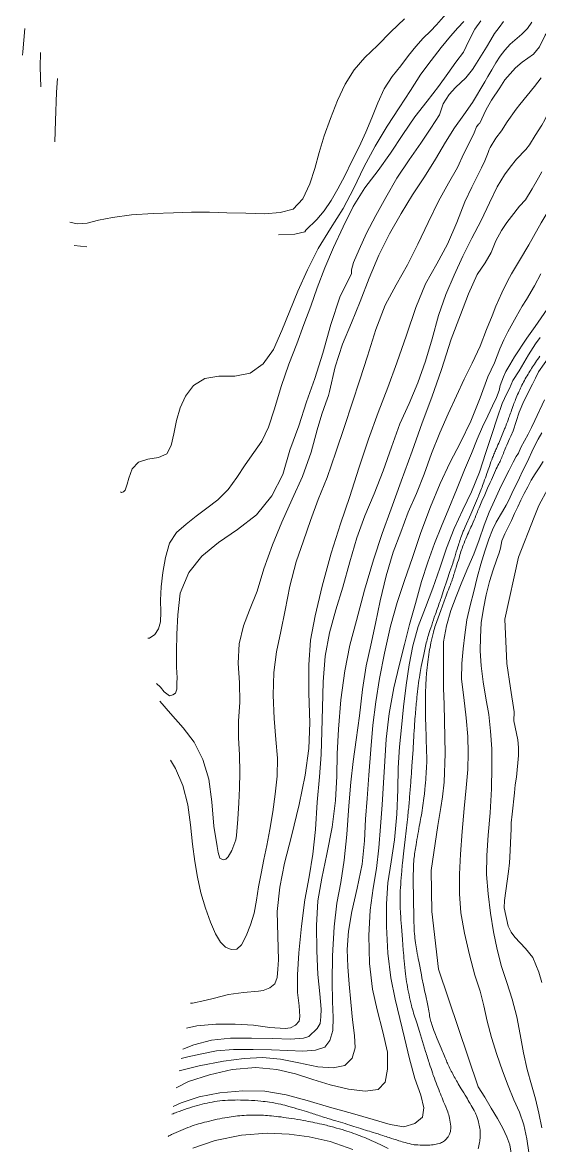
# Model space of a CAD drawing. Header units: inches. Extents: x 115425 to 116786, y 150085 to 152399.
# Drawn here: x 115425 to 115495.9, y 152058.3 to 152212.3 of the extents above; entities that cross this region are included whole.
import ezdxf

# ---------------------------------------------------------------- set-up
doc = ezdxf.new("R2010")
doc.units = ezdxf.units.IN
doc.header["$MEASUREMENT"] = 0
doc.layers.add('Contour', color=7, linetype='Continuous', lineweight=0, true_color=0xbed2ff)

msp = doc.modelspace()

# ---------------------------------------------------------------- linework, layer by layer
at = {"layer": 'Contour'}
msp.add_line((115432.07, 152181.75), (115433.82, 152181.53), dxfattribs=at)
for points in [[(115460.11, 152183.19), (115462.35, 152183.28), (115463.7, 152183.59), (115463.84, 152183.83), (115465.35, 152185.31), (115466.36, 152186.48), (115467.3, 152187.88), (115468.22, 152189.51), (115469.19, 152191.3), (115470.17, 152193.31), (115471.18, 152195.27), (115472.08, 152197.27), (115472.88, 152199.25), (115473.73, 152201.28), (115474.6, 152203.21), (115475.7, 152204.89), (115476.88, 152206.37), (115477.92, 152207.77), (115478.95, 152209.03), (115479.96, 152210.14), (115480.94, 152211.11), (115481.75, 152212), (115483.07, 152213.46)], [(115431.47, 152184.91), (115432.47, 152184.69), (115433.87, 152184.8), (115435.39, 152185.2), (115437.33, 152185.59), (115439.93, 152185.92), (115442.89, 152186.11), (115445.71, 152186.21), (115448.18, 152186.28), (115450.65, 152186.29), (115453, 152186.23), (115455.62, 152186.15), (115458.17, 152186.08), (115460.33, 152186.27), (115462.09, 152186.71), (115463.44, 152188.15), (115464.41, 152190.17), (115465.07, 152192.31), (115465.69, 152194.47), (115466.36, 152196.76), (115467.21, 152199.16), (115468.19, 152201.59), (115469.25, 152203.85), (115470.46, 152205.81), (115471.93, 152207.5), (115473.68, 152209.17), (115475.52, 152211.02), (115477.38, 152212.82)], [(115438.42, 152147.95), (115438.57, 152147.87), (115438.84, 152147.95), (115439.05, 152148.16), (115439.34, 152149), (115439.55, 152149.83), (115440.01, 152151.12), (115440.87, 152152.02), (115442.17, 152152.45), (115443.63, 152152.66), (115444.76, 152153.18), (115445.37, 152154.28), (115445.75, 152155.91), (115446.12, 152157.73), (115446.63, 152159.47), (115447.36, 152161.08), (115448.44, 152162.54), (115449.97, 152163.5), (115451.92, 152163.79), (115454.12, 152163.79), (115456.23, 152164.23), (115458, 152165.48), (115459.4, 152167.47), (115460.54, 152170.06), (115461.63, 152172.79), (115462.76, 152175.48), (115464.08, 152178.37), (115465.54, 152181.31), (115467.21, 152184.05), (115468.95, 152186.78), (115470.43, 152189.61), (115471.81, 152192.47), (115473.36, 152195.36), (115475.01, 152198.09), (115476.65, 152200.59), (115478.2, 152203), (115479.63, 152205.22), (115481.06, 152207.1), (115482.43, 152208.9), (115483.67, 152210.44), (115484.71, 152211.58), (115485.53, 152212.44)], [(115442.19, 152127.89), (115442.41, 152127.88), (115443.14, 152128.4), (115443.65, 152129.16), (115443.93, 152130.14), (115443.96, 152131.43), (115443.89, 152133.11), (115443.99, 152134.92), (115444.25, 152136.88), (115444.61, 152138.96), (115445.14, 152140.89), (115446.09, 152142.36), (115447.44, 152143.52), (115448.81, 152144.59), (115450.26, 152145.69), (115451.77, 152146.83), (115453.17, 152148.26), (115454.38, 152149.92), (115455.51, 152151.65), (115456.71, 152153.33), (115457.82, 152154.91), (115458.73, 152156.8), (115459.57, 152159.34), (115460.47, 152162.41), (115461.53, 152165.47), (115462.6, 152168.25), (115463.59, 152170.88), (115464.55, 152173.39), (115465.41, 152175.91), (115466.46, 152178.67), (115467.66, 152181.47), (115468.96, 152184.29), (115470.36, 152187.08), (115471.95, 152189.63), (115473.75, 152192), (115475.47, 152194.41), (115477.15, 152196.94), (115478.8, 152199.35), (115480.48, 152201.52), (115482.03, 152203.52), (115483.32, 152205.3), (115484.43, 152206.89), (115485.46, 152208.25), (115486.21, 152209.81), (115487.02, 152211.41), (115487.85, 152212.55)], [(115443.35, 152121.66), (115443.9, 152121.14), (115444.43, 152120.54), (115445.14, 152119.99), (115445.61, 152120.09), (115445.98, 152120.32), (115446.15, 152120.9), (115446.17, 152121.76), (115446.18, 152122.45), (115446.12, 152123.92), (115446.1, 152126.06), (115446.15, 152128.43), (115446.27, 152131.06), (115446.63, 152134.04), (115447.8, 152136.87), (115449.6, 152139.11), (115451.85, 152141.01), (115454.45, 152142.77), (115457.08, 152144.81), (115459.19, 152147.39), (115460.7, 152150.32), (115461.67, 152153.67), (115462.88, 152157.02), (115463.96, 152160.29), (115465.08, 152163.5), (115466.18, 152166.95), (115467.29, 152170.91), (115468.52, 152174.63), (115470.11, 152177.91), (115470.12, 152178.38), (115470.37, 152179.38), (115471.16, 152181.16), (115472.18, 152183.42), (115473.46, 152185.82), (115474.82, 152188.3), (115476.35, 152190.97), (115478.01, 152193.47), (115479.6, 152195.77), (115481.01, 152197.82), (115482.16, 152199.63), (115482.67, 152201.17), (115483.53, 152202.44), (115484.37, 152203.41), (115485.81, 152204.7), (115486.72, 152205.88), (115487.03, 152206.36), (115488.64, 152208.92), (115489.21, 152209.93), (115489.74, 152210.81), (115490.35, 152211.64), (115490.97, 152212.44)], [(115494.86, 152212.37), (115494.24, 152211.48), (115493.49, 152210.73), (115491.86, 152209.33), (115491.16, 152208.51), (115490.49, 152207.67), (115489.91, 152206.76), (115489.34, 152205.84), (115488.79, 152204.92), (115488.42, 152204.16), (115486.72, 152201.32), (115485.53, 152199.63), (115484.25, 152197.87), (115482.99, 152195.91), (115481.63, 152193.59), (115480.13, 152191.15), (115478.49, 152188.69), (115476.94, 152186.11), (115475.34, 152183.33), (115473.84, 152180.41), (115472.53, 152177.23), (115471.31, 152174.06), (115470.11, 152171.13), (115468.88, 152168.18), (115467.87, 152165.1), (115467.1, 152161.7), (115466.96, 152161.16), (115466.6, 152160.16), (115466.02, 152158.61), (115465.38, 152156.45), (115464.57, 152153.37), (115463.41, 152150.05), (115461.99, 152146.93), (115460.55, 152143.8), (115459.26, 152140.68), (115458.1, 152137.39), (115457.17, 152134.34), (115456.1, 152131.71), (115455.29, 152129.55), (115454.72, 152127.1), (115454.57, 152124.46), (115454.76, 152121.75), (115454.79, 152119.1), (115454.62, 152116.52), (115454.63, 152114.22), (115454.75, 152111.88), (115454.78, 152109.48), (115454.73, 152107.31), (115454.66, 152105.32), (115454.54, 152103.07), (115454.35, 152100.82), (115454.23, 152100.21), (115453.7, 152098.76), (115453.19, 152097.89), (115452.89, 152097.58), (115452.51, 152097.5), (115452.07, 152097.73), (115451.8, 152098.49), (115451.68, 152099.32), (115451.22, 152102.12), (115450.93, 152105.44), (115450.52, 152108.54), (115449.7, 152111.25), (115448.54, 152113.61), (115447, 152115.6), (115445.26, 152117.57), (115443.8, 152119.23)], [(115487.65, 152198.39), (115488.57, 152200.36), (115489.33, 152201.67), (115490.45, 152203.34), (115491.15, 152204.44), (115492.6, 152206.11), (115493.53, 152206.85), (115495.07, 152207.96), (115495.9, 152208.98), (115496.66, 152210.58), (115497.4, 152211.6), (115498.54, 152212.73), (115499.37, 152213.09), (115500, 152213.14)], [(115425.29, 152211.49), (115425.02, 152208.28), (115424.97, 152207.85)], [(115427.44, 152208.21), (115427.4, 152206.2), (115427.49, 152203.49)], [(115492.75, 152193.55), (115494.04, 152194.88), (115494.51, 152195.55), (115495.3, 152196.79), (115496.22, 152198.24), (115496.64, 152198.97), (115497.28, 152200.28), (115497.98, 152201.97), (115498.85, 152204.21), (115499.63, 152205.39), (115500, 152205.74)], [(115429.76, 152204.65), (115429.64, 152202.75), (115429.49, 152198.83), (115429.4, 152195.95)], [(115496.11, 152204.7), (115495.23, 152203.52), (115493.18, 152201.08), (115492.69, 152200.43), (115491.45, 152198.7), (115490.67, 152197.47), (115489.93, 152196.47), (115489.14, 152195.16), (115488.98, 152194.9), (115488.86, 152194.48), (115488.42, 152193.35), (115487.95, 152192.39), (115487.34, 152191.2), (115486.62, 152189.71), (115485.67, 152187.73), (115484.57, 152184.89), (115483.28, 152181.89), (115481.81, 152179.23), (115480.28, 152176.49), (115478.92, 152173.22), (115477.64, 152169.42), (115476.34, 152165.64), (115475.09, 152162.24), (115473.75, 152158.85), (115472.42, 152155.18), (115471.12, 152151.19), (115469.87, 152147.33), (115468.59, 152143.56), (115467.31, 152139.54), (115466.1, 152135.02), (115465.11, 152130.94), (115464.5, 152127.6), (115464.24, 152124.22), (115464.27, 152120.32), (115464.39, 152116.28), (115464.28, 152112.76), (115463.76, 152109.08), (115462.92, 152105.07), (115461.87, 152100.73), (115460.92, 152097.04), (115460.28, 152093.73), (115459.93, 152090.41), (115460, 152087.02), (115460.09, 152083.78), (115459.99, 152082.48), (115459.9, 152081.33), (115459.6, 152080.49), (115458.93, 152079.92), (115457.99, 152079.56), (115457.36, 152079.46), (115455.29, 152079.27), (115453.24, 152079.02), (115451.3, 152078.52), (115449.99, 152078.2), (115448.28, 152077.84), (115448.04, 152077.82)], [(115487.6, 152198.39), (115487.26, 152197.99), (115486.92, 152197.17), (115486.36, 152195.93), (115485.54, 152194.35), (115484.63, 152192.42), (115483.43, 152190.29), (115482.06, 152187.8), (115480.64, 152184.89), (115479.21, 152181.91), (115477.78, 152179.08), (115476.22, 152176.34), (115474.71, 152173.56), (115473.45, 152170.19), (115472.31, 152166.55), (115471.24, 152163.3), (115470.21, 152160.1), (115469.16, 152156.91), (115467.97, 152153.39), (115466.75, 152149.91), (115465.53, 152146.88), (115464.48, 152144.02), (115463.54, 152141.25), (115462.53, 152138.36), (115461.65, 152135.03), (115461.02, 152131.74), (115460.41, 152128.79), (115459.82, 152125.99), (115459.47, 152123.16), (115459.38, 152120.07), (115459.48, 152116.85), (115459.75, 152114), (115459.94, 152111.44), (115459.9, 152108.97), (115459.65, 152106.51), (115459.3, 152104.05), (115458.92, 152101.64), (115458.51, 152099.43), (115458.1, 152097.51), (115457.7, 152095.63), (115457.35, 152093.79), (115457.06, 152091.96), (115456.77, 152090.17), (115456.27, 152088.55), (115455.66, 152087.05), (115455.03, 152085.85), (115454.38, 152085.23), (115453.59, 152085.17), (115452.83, 152085.5), (115452.14, 152086.19), (115451.46, 152087.34), (115450.75, 152088.95), (115450.09, 152090.85), (115449.45, 152092.98), (115449, 152095.11), (115448.63, 152097.27), (115448.32, 152099.64), (115448.03, 152102.27), (115447.65, 152105.03), (115446.98, 152107.68), (115445.95, 152109.99), (115445.29, 152111.17)], [(115492.75, 152193.55), (115491.88, 152192.48), (115491.08, 152191.4), (115490.1, 152189.78), (115489.06, 152187.6), (115487.9, 152185.16), (115486.64, 152182.75), (115485.4, 152180.26), (115484.21, 152177.64), (115483.06, 152174.99), (115482.05, 152172.11), (115481.16, 152168.94), (115480.24, 152165.85), (115479.21, 152162.88), (115478, 152160.07), (115476.76, 152157.27), (115475.6, 152154.08), (115474.45, 152150.81), (115473.23, 152147.68), (115471.96, 152144.64), (115470.85, 152141.64), (115469.88, 152138.33), (115468.93, 152134.89), (115467.97, 152131.78), (115467.09, 152128.62), (115466.49, 152125.42), (115466.21, 152121.91), (115466.14, 152118.31), (115466.04, 152115.07), (115465.93, 152111.95), (115465.7, 152108.87), (115465.42, 152105.38), (115465.15, 152101.63), (115464.8, 152098.27), (115464.29, 152095.15), (115463.71, 152092.02), (115463.23, 152088.4), (115462.89, 152084.74), (115462.7, 152081.7), (115462.7, 152079.28), (115462.92, 152077.44), (115463.01, 152076), (115462.92, 152075.35), (115462.44, 152074.83), (115461.76, 152074.44), (115461, 152074.37), (115458.91, 152074.5), (115456.65, 152074.79), (115454.16, 152074.96), (115451.52, 152074.94), (115448.89, 152074.71), (115447.46, 152074.4)], [(115496.21, 152191.84), (115495.74, 152191), (115494.91, 152189.48), (115493.97, 152187.98), (115493.14, 152187.1), (115492.08, 152185.71), (115491.42, 152184.86), (115490.67, 152183.78), (115489.93, 152182.37), (115489.27, 152180.77), (115488.46, 152179.37), (115487.34, 152177.73), (115486.14, 152175.11), (115485.05, 152172.24), (115483.77, 152168.9), (115482.45, 152164.74), (115481.13, 152160.95), (115479.82, 152157.4), (115478.41, 152153.53), (115476.93, 152149.41), (115475.57, 152145.63), (115474.31, 152142.25), (115473.13, 152138.63), (115471.9, 152134.47), (115470.79, 152130.32), (115469.89, 152126.94), (115469.21, 152123.39), (115468.65, 152119.42), (115468.31, 152115.38), (115468.15, 152112), (115468.1, 152108.94), (115467.92, 152105.62), (115467.46, 152101.96), (115466.73, 152098.28), (115466.02, 152094.99), (115465.51, 152091.85), (115465.32, 152088.48), (115465.36, 152084.99), (115465.49, 152081.75), (115465.75, 152079.11), (115465.93, 152076.99), (115465.91, 152075.97), (115465.8, 152075.03), (115465.38, 152074.37), (115464.25, 152073.25), (115463.53, 152073.01), (115461.72, 152072.89), (115459.31, 152072.98), (115456.4, 152073.03), (115453.51, 152073.03), (115450.91, 152072.76), (115448.5, 152072.12), (115446.97, 152071.53)], [(115489.92, 152173.39), (115490.75, 152175.25), (115491.52, 152176.83), (115492.08, 152177.86), (115493.16, 152179.65), (115494.44, 152181.8), (115495.06, 152182.94), (115496.13, 152184.84), (115497.52, 152187.11), (115498, 152187.87), (115499.31, 152190.23), (115500, 152191.51)], [(115496.06, 152177.84), (115495.21, 152176.21), (115494.1, 152174.32), (115493.54, 152173.42), (115492.68, 152171.94), (115491.57, 152169.87), (115491, 152168.81), (115490.47, 152167.54), (115489.73, 152165.65), (115488.8, 152163.7), (115487.77, 152160.82), (115486.5, 152157.66), (115485.04, 152154.72), (115483.6, 152151.91), (115482.27, 152149.11), (115480.94, 152145.9), (115479.63, 152142.37), (115478.48, 152138.96), (115477.4, 152135.8), (115476.36, 152132.77), (115475.44, 152129.52), (115474.65, 152125.82), (115473.97, 152122.33), (115473.44, 152119.13), (115473.02, 152115.96), (115472.74, 152112.62), (115472.48, 152109.08), (115472.27, 152105.91), (115472.05, 152103.07), (115471.89, 152100.07), (115471.56, 152096.91), (115470.87, 152093.58), (115470.16, 152090.4), (115469.68, 152087.69), (115469.51, 152085.19), (115469.6, 152082.79), (115469.81, 152080.45), (115470, 152077.98), (115470.23, 152075.54), (115470.52, 152073.38), (115470.63, 152071.7), (115470.22, 152070.28), (115469.2, 152069.28), (115467.61, 152068.94), (115465.47, 152069.12), (115462.9, 152069.64), (115460.39, 152070.15), (115457.92, 152070.38), (115455.38, 152070.25), (115452.55, 152069.88), (115449.22, 152069.22), (115446.47, 152068.56)], [(115497.35, 152173.57), (115495.32, 152170.64), (115494.18, 152169.02), (115492.45, 152166.48), (115491.81, 152165.37), (115491.28, 152164.45), (115490.97, 152163.7), (115490.52, 152162.55), (115490.35, 152161.86), (115490, 152160.9), (115489.47, 152159.72), (115488.79, 152158.38), (115488.06, 152156.88), (115487.37, 152155.18), (115486.55, 152153.22), (115485.59, 152150.96), (115484.51, 152148.23), (115483.44, 152145.66), (115482.47, 152143.22), (115481.51, 152140.85), (115480.57, 152138.31), (115479.7, 152135.64), (115478.87, 152132.63), (115478.07, 152129.74), (115477.38, 152127.02), (115476.67, 152124.14), (115475.92, 152121.06), (115475.28, 152117.57), (115474.88, 152114.02), (115474.68, 152111.01), (115474.52, 152108.04), (115474.32, 152105.01), (115474.08, 152102.05), (115473.86, 152099.11), (115473.52, 152096.3), (115473.06, 152093.58), (115472.68, 152090.57), (115472.5, 152087.13), (115472.6, 152083.25), (115472.98, 152079.75), (115473.64, 152076.9), (115474.42, 152073.91), (115475.03, 152071.13), (115475.07, 152068.78), (115474.72, 152067.01), (115473.78, 152066), (115471.99, 152065.77), (115469.69, 152066.04), (115467.2, 152066.62), (115464.82, 152067.36), (115462.42, 152068.13), (115459.87, 152068.72), (115456.97, 152068.99), (115453.72, 152068.71), (115450.64, 152068.01), (115447.75, 152067.09), (115446.08, 152066.23)], [(115489.92, 152173.39), (115489.4, 152172.09), (115488.61, 152170.21), (115487.74, 152167.92), (115486.67, 152165.59), (115485.58, 152163.42), (115484.51, 152161.11), (115483.39, 152158.63), (115482.23, 152156.05), (115481.09, 152153.21), (115480.08, 152150.35), (115479.02, 152147.7), (115477.9, 152145.15), (115476.86, 152142.44), (115475.82, 152139.67), (115474.86, 152136.41), (115474.05, 152132.98), (115473.4, 152129.91), (115472.76, 152126.91), (115472.12, 152124.07), (115471.61, 152120.83), (115471.21, 152117.21), (115470.75, 152113.96), (115470.34, 152110.99), (115470.03, 152108.12), (115469.75, 152104.89), (115469.45, 152100.98), (115469.09, 152097.42), (115468.64, 152094.38), (115468.12, 152091.52), (115467.74, 152088.28), (115467.49, 152084.33), (115467.44, 152080.81), (115467.5, 152078.06), (115467.61, 152075.87), (115467.54, 152074.06), (115467.15, 152072.7), (115466.44, 152071.81), (115465.15, 152071.38), (115463.42, 152071.24), (115461.36, 152071.34), (115459.14, 152071.45), (115456.63, 152071.47), (115453.93, 152071.46), (115451.58, 152071.29), (115449.57, 152070.9), (115447.64, 152070.49), (115446.75, 152070.22)], [(115492.27, 152156.33), (115493.13, 152158.89), (115493.77, 152160.36), (115494.92, 152162.69), (115495.34, 152163.55), (115495.78, 152164.42), (115497.32, 152166.59), (115497.97, 152167.43), (115498.63, 152168.29), (115500, 152170.45)], [(115495.99, 152169.1), (115495.37, 152168.24), (115494.41, 152166.75), (115493.1, 152164.53), (115492.26, 152163.22), (115491.78, 152162.12), (115491.43, 152161.43), (115490.8, 152160.04), (115490.11, 152158.04), (115489.34, 152155.82), (115488.54, 152153.36), (115487.66, 152150.63), (115486.59, 152147.97), (115485.36, 152145.49), (115484.18, 152142.92), (115483.13, 152140.23), (115482.24, 152137.46), (115481.28, 152134.73), (115480.24, 152132.1), (115479.27, 152129.5), (115478.53, 152126.81), (115478.02, 152124.22), (115477.6, 152121.42), (115477.24, 152118.45), (115476.97, 152115.63), (115476.68, 152112.97), (115476.5, 152110.08), (115476.46, 152107.11), (115476.35, 152103.76), (115476.03, 152100.24), (115475.54, 152097.2), (115475.1, 152094.33), (115474.92, 152091.46), (115474.91, 152088.34), (115475.08, 152084.7), (115475.49, 152081.28), (115476.08, 152078.38), (115476.74, 152075.73), (115477.36, 152073.09), (115478.06, 152070.18), (115478.8, 152067.48), (115479.61, 152065.23), (115480.05, 152063.48), (115479.85, 152062.2), (115478.82, 152061.31), (115477.27, 152060.88), (115475.4, 152061.18), (115473.07, 152061.89), (115470.24, 152062.68), (115467.07, 152063.56), (115464.04, 152064.47), (115461.16, 152065.24), (115458.24, 152065.75), (115455.2, 152065.81), (115452.06, 152065.55), (115449.21, 152065), (115446.73, 152064.17), (115445.64, 152063.67)], [(115496.57, 152160.58), (115495.25, 152157.73), (115494.79, 152156.75), (115494.36, 152155.86), (115493.36, 152154.02), (115493.02, 152153.27), (115492.71, 152152.8), (115492.29, 152152.02), (115491.76, 152150.91), (115491.12, 152149.67), (115490.42, 152148.29), (115489.72, 152146.78), (115488.99, 152145.17), (115488.29, 152143.39), (115487.64, 152141.38), (115486.9, 152139.39), (115486.09, 152137.51), (115485.26, 152135.55), (115484.46, 152133.61), (115483.73, 152131.69), (115483.13, 152129.58), (115482.71, 152127.37), (115482.72, 152123.6), (115482.72, 152121.02), (115482.83, 152118.79), (115482.94, 152112.07), (115482.83, 152108.15), (115482.61, 152106.14), (115482.38, 152104.68), (115481.94, 152102.17), (115481.04, 152096.01), (115481.15, 152090.41), (115482.05, 152082.47), (115487.48, 152066.37), (115488.4, 152064.95), (115489.28, 152063.43), (115490.12, 152061.99), (115490.85, 152060.7), (115491.43, 152059.51), (115491.82, 152058.39), (115492.02, 152057.25)], [(115494.44, 152057.34), (115494.14, 152059.21), (115493.77, 152061.13), (115493.15, 152062.87), (115492.39, 152064.58), (115491.59, 152066.49), (115490.81, 152068.54), (115490.05, 152070.79), (115489.32, 152073.12), (115488.74, 152075.36), (115488.28, 152077.47), (115487.74, 152079.46), (115487.01, 152081.68), (115486.28, 152084.45), (115485.61, 152087.44), (115485.11, 152090.23), (115484.92, 152092.83), (115484.93, 152095.51), (115485.06, 152098.26), (115485.3, 152101.37), (115485.56, 152104.54), (115485.83, 152107.35), (115486.06, 152109.85), (115486.11, 152112.16), (115486.05, 152114.39), (115485.84, 152116.96), (115485.5, 152119.73), (115485.22, 152122.24), (115485.23, 152124.4), (115485.41, 152126.4), (115485.64, 152128.36), (115485.95, 152130.39), (115486.39, 152132.34), (115486.87, 152134.27), (115487.35, 152136.21), (115487.87, 152138.04), (115488.42, 152139.82), (115488.94, 152141.45), (115489.47, 152142.75), (115489.95, 152143.77), (115490.81, 152145.26), (115491.31, 152146.11), (115491.68, 152146.79), (115492.29, 152148.15), (115492.73, 152149.02), (115493.17, 152149.89), (115493.59, 152150.77), (115494.01, 152151.66), (115494.42, 152152.54), (115494.85, 152153.42), (115495.28, 152154.3), (115495.72, 152155.17), (115496.21, 152156.02)], [(115496.42, 152152.12), (115495.86, 152151.26), (115495.31, 152150.4), (115494.76, 152149.54), (115494.28, 152148.64), (115493.81, 152147.73), (115493.34, 152146.82), (115492.91, 152145.89), (115492.48, 152144.96), (115492.05, 152144.03), (115491.61, 152143.11), (115491.16, 152142.19), (115490.74, 152141.25), (115490.55, 152140.22), (115490.37, 152139.59), (115490, 152138.6), (115489.54, 152137.24), (115489.04, 152135.65), (115488.58, 152133.84), (115488.2, 152131.93), (115487.92, 152129.97), (115487.79, 152128.04), (115487.78, 152126.14), (115487.9, 152124.11), (115488.16, 152121.9), (115488.55, 152119.64), (115488.94, 152117.42), (115489.19, 152115.14), (115489.34, 152112.72), (115489.37, 152110.18), (115489.33, 152107.23), (115489.15, 152103.95), (115488.85, 152100.87), (115488.68, 152098.06), (115488.65, 152095.45), (115488.84, 152092.8), (115489.16, 152090.15), (115489.59, 152087.6), (115490.08, 152085.17), (115490.68, 152082.86), (115491.42, 152080.64), (115492.15, 152078.37), (115492.77, 152075.97), (115493.23, 152073.51), (115493.7, 152071), (115494.21, 152068.73), (115494.78, 152066.65), (115495.33, 152064.71), (115495.82, 152062.75), (115496.22, 152060.73)], [(115496.21, 152080.64), (115495.82, 152082.08), (115494.97, 152084.09), (115494, 152085.32), (115492.53, 152086.88), (115492.03, 152087.57), (115491.59, 152088.37), (115491.06, 152090.88), (115491.1, 152091.9), (115491.63, 152095.9), (115491.77, 152097.05), (115491.84, 152097.86), (115491.99, 152101.73), (115492.03, 152102.56), (115492.15, 152103.74), (115492.46, 152106.67), (115492.58, 152107.77), (115492.73, 152108.84), (115493.03, 152111.79), (115493, 152112.88), (115492.91, 152113.95), (115492.4, 152116.54), (115492.41, 152117.79), (115491.93, 152121.03), (115491.44, 152124.39), (115491.13, 152130.5), (115493.03, 152138.99), (115495.16, 152144.49), (115495.83, 152146.08), (115497.03, 152148.38)], [(115470.29, 152057.75), (115467.18, 152058.84), (115464.29, 152059.52), (115461.58, 152059.88), (115458.52, 152060), (115455.01, 152059.72), (115451.4, 152059), (115448.34, 152057.94)]]:
    msp.add_lwpolyline(points, dxfattribs=at)
for points in [[(115495.94, 152166.54, 0.002682), (115495.35, 152165.68, 0.0029), (115494.82, 152164.87, 0.008194), (115494.33, 152164.08, 0.0077), (115493.83, 152163.22, 0.013732), (115493.37, 152162.36, 0.014814), (115493, 152161.54, 0.005469), (115492.62, 152160.63, 0.00662), (115492.33, 152159.87, 0.003594), (115491.99, 152158.91, -0.00443), (115491.71, 152158.13, -0.00238), (115491.27, 152156.97, -0.005334), (115491.07, 152156.45), (115490.88, 152155.98), (115490.4, 152154.84, -0.003612), (115489.99, 152153.91, 0.005132), (115489.71, 152153.25, 0.007609), (115489.47, 152152.65, 0.003795), (115489.02, 152151.44, 0.003997), (115488.68, 152150.46, -0.003325), (115488.26, 152149.28, -0.003645), (115487.6, 152147.49, -0.013508), (115487.4, 152147.02), (115487.13, 152146.41), (115486.46, 152144.88), (115485.71, 152143.17), (115485.5, 152142.69, 0.019995), (115485.27, 152142.13, 0.006738), (115484.71, 152140.42, 0.006487), (115484.27, 152139, -0.010758), (115484, 152138.14), (115483.62, 152137.01), (115483.24, 152135.88), (115482.74, 152134.41), (115482.4, 152133.38, -0.003386), (115482.11, 152132.56, 0.001523), (115481.47, 152130.74, 0.003158), (115480.99, 152129.31, 0.004401), (115480.66, 152128.28, 0.016155), (115480.43, 152127.47, 0.007263), (115480.01, 152125.63, 0.005386), (115479.68, 152124.01, 0.007657), (115479.48, 152122.87, 0.007113), (115479.26, 152121.34, 0.006975), (115479.08, 152119.77, 0.003602), (115478.87, 152117.5, 0.00594), (115478.77, 152116.12, 0.001225), (115478.65, 152114.26, -0.001383), (115478.55, 152112.6), (115478.4, 152110.32), (115478.35, 152109.46, -0.002407), (115478.27, 152108.48, -0.001184), (115478.11, 152106.48, -0.001914), (115477.93, 152104.4, -0.003942), (115477.83, 152103.39), (115477.75, 152102.63), (115477.48, 152100.27), (115477.31, 152098.72), (115477.11, 152097.02, 0.006594), (115477, 152095.94, 0.003843), (115476.86, 152094.09, 0.011177), (115476.77, 152092.4, 0.017023), (115476.78, 152091.3, 0.004622), (115476.84, 152090.14, 0.003006), (115476.96, 152088.36), (115477.09, 152086.56), (115477.21, 152085.11, 0.004506), (115477.34, 152083.64, 0.003666), (115477.53, 152081.83, 0.012346), (115477.73, 152080.41, 0.012114), (115478, 152078.97, 0.009329), (115478.34, 152077.49, 0.01358), (115478.63, 152076.48), (115479.05, 152075.13), (115479.42, 152073.93), (115479.85, 152072.57), (115480.27, 152071.21, 0.002375), (115480.83, 152069.46, 0.003521), (115481.21, 152068.29, 0.008835), (115481.37, 152067.85, 0.001528), (115482.31, 152065.38, 0.008187), (115482.75, 152064.29, -0.006526), (115483.31, 152062.92, -0.040412), (115483.56, 152062.06, -0.031993), (115483.73, 152060.95, -0.083662), (115483.67, 152060.21, -0.080145), (115483.36, 152059.5, -0.079644), (115482.88, 152058.96, -0.089865), (115482.32, 152058.65, -0.039677), (115481.53, 152058.45, -0.03508), (115480.61, 152058.36, -0.01711), (115479.19, 152058.38, -0.038796), (115478.57, 152058.45, -0.013138), (115477.48, 152058.7, -0.015928), (115476.6, 152058.96, -0.004242), (115475.27, 152059.4, 0.006707), (115474.42, 152059.68, 0.001483), (115473.08, 152060.1, -0.00195), (115472.05, 152060.42, -0.003043), (115470.73, 152060.84, 0.003504), (115469.58, 152061.21, 0.007488), (115468.3, 152061.59, -0.006789), (115466.88, 152062.01, -0.002577), (115465.91, 152062.32, 0.001486), (115464.23, 152062.86, 0.002427), (115463, 152063.24, 0.002023), (115461.53, 152063.68, 0.019439), (115460.43, 152063.96, 0.013854), (115458.86, 152064.25, 0.015788), (115457.69, 152064.39, 0.011004), (115455.99, 152064.51, 0.012101), (115454.5, 152064.55, 0.013164), (115453.14, 152064.51, 0.01976), (115451.7, 152064.38, 0.02004), (115450.29, 152064.13, 0.014528), (115449, 152063.81, 0.012796), (115447.56, 152063.37, 0.011336), (115446.14, 152062.86, 0.007269), (115445.46, 152062.59)], [(115492.27, 152156.33), (115491.95, 152155.59), (115491.79, 152155.22), (115491.4, 152154.33), (115491.28, 152154.06, 0.013175), (115490.94, 152153.21, -0.015394), (115490.65, 152152.49, -0.012305), (115490.31, 152151.77, 0.009692), (115489.87, 152150.87), (115489.3, 152149.61), (115489.12, 152149.21), (115488.78, 152148.43), (115488.39, 152147.53), (115488.01, 152146.67), (115487.61, 152145.74, 0.004701), (115487.3, 152145, -0.00287), (115486.8, 152143.79, -0.008659), (115486.39, 152142.88, 0.007404), (115485.92, 152141.81, 0.009971), (115485.44, 152140.63, 0.013723), (115485.13, 152139.76, 0.004982), (115484.86, 152138.87, -0.003585), (115484.48, 152137.64, -0.001296), (115483.97, 152136.04, -0.004899), (115483.83, 152135.61, -0.01743), (115483.51, 152134.79, 0.012834), (115483.08, 152133.68), (115482.81, 152132.95), (115482.35, 152131.67), (115482, 152130.69), (115481.63, 152129.65, 0.020452), (115481.35, 152128.72, 0.013308), (115481.01, 152127.25, 0.010734), (115480.77, 152125.99, 0.009978), (115480.58, 152124.63, 0.006072), (115480.41, 152123.08, 0.009528), (115480.34, 152122.09, 0.005699), (115480.28, 152120.77, 0.005974), (115480.25, 152119.5, 0.003483), (115480.24, 152117.65, 0.008233), (115480.26, 152116.86), (115480.29, 152115.91), (115480.35, 152114.27), (115480.42, 152112.32), (115480.45, 152111.59, -0.01967), (115480.44, 152110.95, -0.006104), (115480.32, 152108.92, -0.00438), (115480.18, 152107.18, -0.008561), (115480.09, 152106.28, -0.006353), (115479.9, 152104.93, -0.006402), (115479.69, 152103.59, -0.002137), (115479.48, 152102.44, 0.001747), (115479.22, 152101.02, 0.002058), (115478.96, 152099.54, 0.003046), (115478.8, 152098.54, 0.017657), (115478.68, 152097.56, 0.013507), (115478.61, 152096.28, 0.004734), (115478.58, 152094.92, 0.006826), (115478.58, 152093.99), (115478.6, 152092.87), (115478.62, 152091.43), (115478.65, 152090.21), (115478.68, 152088.83, 0.014323), (115478.75, 152087.34, 0.017453), (115478.89, 152086.12, 0.005569), (115479.07, 152085, 0.004353), (115479.34, 152083.57), (115479.7, 152081.7), (115479.77, 152081.32), (115479.99, 152080.28), (115480.19, 152079.35), (115480.25, 152079.05), (115480.56, 152077.52, -0.004376), (115480.75, 152076.52, 0.00516), (115480.92, 152075.67, 0.027211), (115481.12, 152074.92, 0.017448), (115481.53, 152073.78), (115481.87, 152072.95), (115482.41, 152071.65, 0.001532), (115483.14, 152069.91, 0.004306), (115483.41, 152069.29, 0.018736), (115483.8, 152068.49, 0.009855), (115484.63, 152067.01, 0.002994), (115485.17, 152066.1, -0.0023), (115485.88, 152064.92, -0.003198), (115486.39, 152064.05, -0.002918), (115486.93, 152063.1, -0.04018), (115487.24, 152062.42, -0.025477), (115487.59, 152061.29, -0.037899), (115487.74, 152060.44, -0.034512), (115487.76, 152059.49, -0.034261), (115487.68, 152058.71, -0.029826), (115487.47, 152057.84, -0.037957)], [(115475.12, 152057.89, 0.006894), (115474.04, 152058.43, 0.006292), (115472.83, 152058.99, 0.009927), (115471.62, 152059.51, 0.010118), (115470.4, 152059.97, 0.010963), (115469.18, 152060.38, 0.00915), (115467.7, 152060.81, 0.007151), (115466.04, 152061.23, 0.009518), (115464.79, 152061.5, 0.006016), (115463.54, 152061.74, 0.00453), (115461.87, 152062.01, 0.005886), (115460.44, 152062.22, 0.0065), (115459.13, 152062.37, 0.015192), (115458.02, 152062.45, 0.012263), (115456.64, 152062.48, 0.014624), (115455.37, 152062.44, 0.015386), (115454.18, 152062.32, 0.010856), (115453.06, 152062.16, 0.008824), (115451.7, 152061.9, 0.009767), (115450.25, 152061.57, 0.01228), (115449.11, 152061.26, 0.015157), (115447.99, 152060.89, 0.012868), (115446.7, 152060.37, 0.010895), (115445.42, 152059.8, 0.008126), (115444.95, 152059.56)]]:
    msp.add_lwpolyline(points, format="xyb", dxfattribs=at)

doc.saveas('drawing.dxf')
